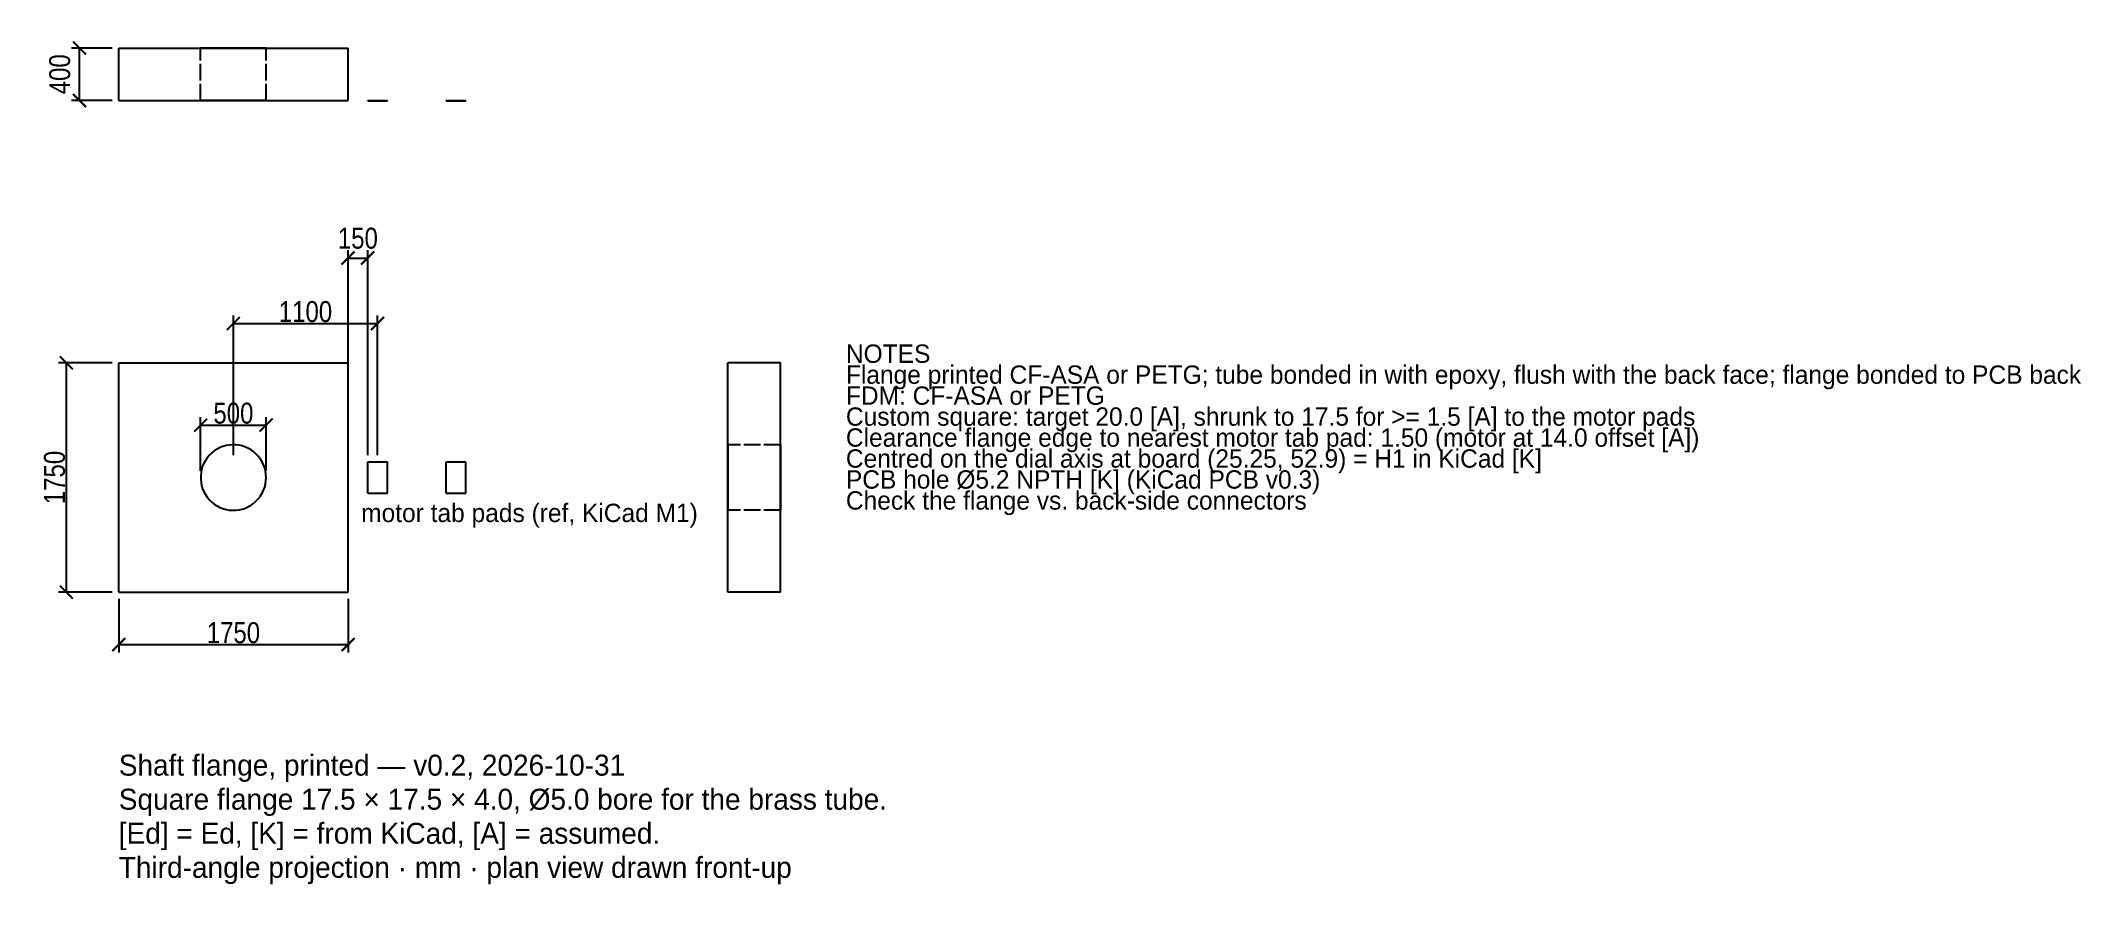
# Model space of a CAD drawing. Header units: millimetres. Extents: x -15 to 141, y -31 to 33.
import ezdxf

# ---------------------------------------------------------------- set-up
doc = ezdxf.new("R2010")
doc.units = ezdxf.units.MM
doc.linetypes.add('DASHED', pattern=[1.524, 1.27, -0.254])
for name, color, linetype in [('DIMS', 3, 'CONTINUOUS'), ('HIDDEN', 8, 'DASHED'), ('TEXT', 7, 'CONTINUOUS'), ('VISIBLE', 7, 'CONTINUOUS')]:
    doc.layers.add(name, color=color, linetype=linetype)
doc.styles.add('OpenSansCondensed-Light', font='OpenSansCondensed-Light.ttf')
doc.dimstyles.new('EZDXF', dxfattribs={"dimtxt": 0.25, "dimasz": 0.175, "dimexe": 0.375, "dimexo": 0.125, "dimgap": 0.1, "dimtad": 1, "dimlfac": 100, "dimzin": 12, "dimdsep": 46, "dimtxsty": 'OpenSansCondensed-Light', "dimblk": 'ARCHTICK', "dimcen": 2.5, "dimazin": 3, "dimtfac": 0.5, "dimtmove": 2, "dimatfit": 3})

# ---------------------------------------------------------------- blocks, each defined once
blk = doc.blocks.new('_ARCHTICK')
at = {"color": 0, "linetype": 'BYBLOCK', "const_width": 0.15}
blk.add_lwpolyline([(-0.5, -0.5), (0.5, 0.5)], dxfattribs=at)

msp = doc.modelspace()

# ---------------------------------------------------------------- linework, layer by layer
at = {"layer": 'HIDDEN'}
for points in [[(-8.75, 28.77), (-8.75, 32.77)], [(-8.75, 32.77), (8.75, 32.77)], [(2.5, 32.77), (2.42063, 32.77), (2.34127, 32.77), (2.2619, 32.77), (2.18254, 32.77), (2.10317, 32.77), (2.02381, 32.77), (1.94444, 32.77), (1.86508, 32.77), (1.78571, 32.77), (1.70635, 32.77), (1.62698, 32.77), (1.54762, 32.77), (1.46825, 32.77), (1.38889, 32.77), (1.30952, 32.77), (1.23016, 32.77), (1.15079, 32.77), (1.07143, 32.77), (0.99206, 32.77), (0.9127, 32.77), (0.83333, 32.77), (0.75397, 32.77), (0.6746, 32.77), (0.59524, 32.77), (0.51587, 32.77), (0.43651, 32.77), (0.35714, 32.77), (0.27778, 32.77), (0.19841, 32.77), (0.11905, 32.77), (0.03968, 32.77), (-0.03968, 32.77), (-0.11905, 32.77), (-0.19841, 32.77), (-0.27778, 32.77), (-0.35714, 32.77), (-0.43651, 32.77), (-0.51587, 32.77), (-0.59524, 32.77), (-0.6746, 32.77), (-0.75397, 32.77), (-0.83333, 32.77), (-0.9127, 32.77), (-0.99206, 32.77), (-1.07143, 32.77), (-1.15079, 32.77), (-1.23016, 32.77), (-1.30952, 32.77), (-1.38889, 32.77), (-1.46825, 32.77), (-1.54762, 32.77), (-1.62698, 32.77), (-1.70635, 32.77), (-1.78571, 32.77), (-1.86508, 32.77), (-1.94444, 32.77), (-2.02381, 32.77), (-2.10317, 32.77), (-2.18254, 32.77), (-2.2619, 32.77), (-2.34127, 32.77), (-2.42063, 32.77), (-2.5, 32.77)], [(-2.5, 32.77), (-2.42063, 32.77), (-2.34127, 32.77), (-2.2619, 32.77), (-2.18254, 32.77), (-2.10317, 32.77), (-2.02381, 32.77), (-1.94444, 32.77), (-1.86508, 32.77), (-1.78571, 32.77), (-1.70635, 32.77), (-1.62698, 32.77), (-1.54762, 32.77), (-1.46825, 32.77), (-1.38889, 32.77), (-1.30952, 32.77), (-1.23016, 32.77), (-1.15079, 32.77), (-1.07143, 32.77), (-0.99206, 32.77), (-0.9127, 32.77), (-0.83333, 32.77), (-0.75397, 32.77), (-0.6746, 32.77), (-0.59524, 32.77), (-0.51587, 32.77), (-0.43651, 32.77), (-0.35714, 32.77), (-0.27778, 32.77), (-0.19841, 32.77), (-0.11905, 32.77), (-0.03968, 32.77), (0.03968, 32.77), (0.11905, 32.77), (0.19841, 32.77), (0.27778, 32.77), (0.35714, 32.77), (0.43651, 32.77), (0.51587, 32.77), (0.59524, 32.77), (0.6746, 32.77), (0.75397, 32.77), (0.83333, 32.77), (0.9127, 32.77), (0.99206, 32.77), (1.07143, 32.77), (1.15079, 32.77), (1.23016, 32.77), (1.30952, 32.77), (1.38889, 32.77), (1.46825, 32.77), (1.54762, 32.77), (1.62698, 32.77), (1.70635, 32.77), (1.78571, 32.77), (1.86508, 32.77), (1.94444, 32.77), (2.02381, 32.77), (2.10317, 32.77), (2.18254, 32.77), (2.2619, 32.77), (2.34127, 32.77), (2.42063, 32.77), (2.5, 32.77)], [(-2.5, 28.77), (-2.5, 32.77)], [(2.5, 28.77), (2.5, 32.77)], [(8.75, 28.77), (8.75, 32.77)], [(-8.75, 28.77), (8.75, 28.77)], [(2.5, 28.77), (2.42063, 28.77), (2.34127, 28.77), (2.2619, 28.77), (2.18254, 28.77), (2.10317, 28.77), (2.02381, 28.77), (1.94444, 28.77), (1.86508, 28.77), (1.78571, 28.77), (1.70635, 28.77), (1.62698, 28.77), (1.54762, 28.77), (1.46825, 28.77), (1.38889, 28.77), (1.30952, 28.77), (1.23016, 28.77), (1.15079, 28.77), (1.07143, 28.77), (0.99206, 28.77), (0.9127, 28.77), (0.83333, 28.77), (0.75397, 28.77), (0.6746, 28.77), (0.59524, 28.77), (0.51587, 28.77), (0.43651, 28.77), (0.35714, 28.77), (0.27778, 28.77), (0.19841, 28.77), (0.11905, 28.77), (0.03968, 28.77), (-0.03968, 28.77), (-0.11905, 28.77), (-0.19841, 28.77), (-0.27778, 28.77), (-0.35714, 28.77), (-0.43651, 28.77), (-0.51587, 28.77), (-0.59524, 28.77), (-0.6746, 28.77), (-0.75397, 28.77), (-0.83333, 28.77), (-0.9127, 28.77), (-0.99206, 28.77), (-1.07143, 28.77), (-1.15079, 28.77), (-1.23016, 28.77), (-1.30952, 28.77), (-1.38889, 28.77), (-1.46825, 28.77), (-1.54762, 28.77), (-1.62698, 28.77), (-1.70635, 28.77), (-1.78571, 28.77), (-1.86508, 28.77), (-1.94444, 28.77), (-2.02381, 28.77), (-2.10317, 28.77), (-2.18254, 28.77), (-2.2619, 28.77), (-2.34127, 28.77), (-2.42063, 28.77), (-2.5, 28.77)], [(-2.5, 28.77), (-2.42063, 28.77), (-2.34127, 28.77), (-2.2619, 28.77), (-2.18254, 28.77), (-2.10317, 28.77), (-2.02381, 28.77), (-1.94444, 28.77), (-1.86508, 28.77), (-1.78571, 28.77), (-1.70635, 28.77), (-1.62698, 28.77), (-1.54762, 28.77), (-1.46825, 28.77), (-1.38889, 28.77), (-1.30952, 28.77), (-1.23016, 28.77), (-1.15079, 28.77), (-1.07143, 28.77), (-0.99206, 28.77), (-0.9127, 28.77), (-0.83333, 28.77), (-0.75397, 28.77), (-0.6746, 28.77), (-0.59524, 28.77), (-0.51587, 28.77), (-0.43651, 28.77), (-0.35714, 28.77), (-0.27778, 28.77), (-0.19841, 28.77), (-0.11905, 28.77), (-0.03968, 28.77), (0.03968, 28.77), (0.11905, 28.77), (0.19841, 28.77), (0.27778, 28.77), (0.35714, 28.77), (0.43651, 28.77), (0.51587, 28.77), (0.59524, 28.77), (0.6746, 28.77), (0.75397, 28.77), (0.83333, 28.77), (0.9127, 28.77), (0.99206, 28.77), (1.07143, 28.77), (1.15079, 28.77), (1.23016, 28.77), (1.30952, 28.77), (1.38889, 28.77), (1.46825, 28.77), (1.54762, 28.77), (1.62698, 28.77), (1.70635, 28.77), (1.78571, 28.77), (1.86508, 28.77), (1.94444, 28.77), (2.02381, 28.77), (2.10317, 28.77), (2.18254, 28.77), (2.2619, 28.77), (2.34127, 28.77), (2.42063, 28.77), (2.5, 28.77)], [(10.25, 28.75), (10.25, 28.77)], [(10.25, 28.77), (11.75, 28.77)], [(10.25, 28.75), (11.75, 28.75)], [(11.75, 28.75), (11.75, 28.77)], [(16.25, 28.75), (16.25, 28.77)], [(16.25, 28.77), (17.75, 28.77)], [(16.25, 28.75), (17.75, 28.75)], [(17.75, 28.75), (17.75, 28.77)], [(-8.75, -8.75), (-8.75, 8.75)], [(-8.75, 8.75), (8.75, 8.75)], [(8.75, -8.75), (8.75, 8.75)], [(37.75, -8.75), (37.75, 8.75)], [(41.75, 8.75), (37.75, 8.75)], [(41.75, -8.75), (41.75, 8.75)], [(2.5, 0), (2.48758, 0.24892), (2.45043, 0.49537), (2.38893, 0.73689), (2.30369, 0.97109), (2.19555, 1.19563), (2.0656, 1.4083), (1.91511, 1.60697), (1.74559, 1.78967), (1.55872, 1.95458), (1.35637, 2.10006), (1.14053, 2.22468), (0.91335, 2.32718), (0.6771, 2.40656), (0.43412, 2.46202), (0.18683, 2.49301), (-0.06233, 2.49922), (-0.31086, 2.4806), (-0.5563, 2.43732), (-0.79622, 2.36982), (-1.02822, 2.27876), (-1.25, 2.16506), (-1.45936, 2.02985), (-1.65421, 1.87445), (-1.83263, 1.70043), (-1.99283, 1.50951), (-2.13323, 1.30359), (-2.25242, 1.08471), (-2.34923, 0.85505), (-2.42269, 0.61689), (-2.47208, 0.37261), (-2.49689, 0.12461), (-2.49689, -0.12461), (-2.47208, -0.37261), (-2.42269, -0.61689), (-2.34923, -0.85505), (-2.25242, -1.08471), (-2.13323, -1.30359), (-1.99283, -1.50951), (-1.83263, -1.70043), (-1.65421, -1.87445), (-1.45936, -2.02985), (-1.25, -2.16506), (-1.02822, -2.27876), (-0.79622, -2.36982), (-0.5563, -2.43732), (-0.31086, -2.4806), (-0.06233, -2.49922), (0.18683, -2.49301), (0.43412, -2.46202), (0.6771, -2.40656), (0.91335, -2.32718), (1.14053, -2.22468), (1.35637, -2.10006), (1.55872, -1.95458), (1.74559, -1.78967), (1.91511, -1.60697), (2.0656, -1.4083), (2.19555, -1.19563), (2.30369, -0.97109), (2.38893, -0.73689), (2.45043, -0.49537), (2.48758, -0.24892), (2.5, 0)], [(37.75, 0), (37.75, 0.03968), (37.75, 0.07937), (37.75, 0.11905), (37.75, 0.15873), (37.75, 0.19841), (37.75, 0.2381), (37.75, 0.27778), (37.75, 0.31746), (37.75, 0.35714), (37.75, 0.39683), (37.75, 0.43651), (37.75, 0.47619), (37.75, 0.51587), (37.75, 0.55556), (37.75, 0.59524), (37.75, 0.63492), (37.75, 0.6746), (37.75, 0.71429), (37.75, 0.75397), (37.75, 0.79365), (37.75, 0.83333), (37.75, 0.87302), (37.75, 0.9127), (37.75, 0.95238), (37.75, 0.99206), (37.75, 1.03175), (37.75, 1.07143), (37.75, 1.11111), (37.75, 1.15079), (37.75, 1.19048), (37.75, 1.23016), (37.75, 1.26984), (37.75, 1.30952), (37.75, 1.34921), (37.75, 1.38889), (37.75, 1.42857), (37.75, 1.46825), (37.75, 1.50794), (37.75, 1.54762), (37.75, 1.5873), (37.75, 1.62698), (37.75, 1.66667), (37.75, 1.70635), (37.75, 1.74603), (37.75, 1.78571), (37.75, 1.8254), (37.75, 1.86508), (37.75, 1.90476), (37.75, 1.94444), (37.75, 1.98413), (37.75, 2.02381), (37.75, 2.06349), (37.75, 2.10317), (37.75, 2.14286), (37.75, 2.18254), (37.75, 2.22222), (37.75, 2.2619), (37.75, 2.30159), (37.75, 2.34127), (37.75, 2.38095), (37.75, 2.42063), (37.75, 2.46032), (37.75, 2.5)], [(37.75, 2.5), (37.75, 2.42063), (37.75, 2.34127), (37.75, 2.2619), (37.75, 2.18254), (37.75, 2.10317), (37.75, 2.02381), (37.75, 1.94444), (37.75, 1.86508), (37.75, 1.78571), (37.75, 1.70635), (37.75, 1.62698), (37.75, 1.54762), (37.75, 1.46825), (37.75, 1.38889), (37.75, 1.30952), (37.75, 1.23016), (37.75, 1.15079), (37.75, 1.07143), (37.75, 0.99206), (37.75, 0.9127), (37.75, 0.83333), (37.75, 0.75397), (37.75, 0.6746), (37.75, 0.59524), (37.75, 0.51587), (37.75, 0.43651), (37.75, 0.35714), (37.75, 0.27778), (37.75, 0.19841), (37.75, 0.11905), (37.75, 0.03968), (37.75, -0.03968), (37.75, -0.11905), (37.75, -0.19841), (37.75, -0.27778), (37.75, -0.35714), (37.75, -0.43651), (37.75, -0.51587), (37.75, -0.59524), (37.75, -0.6746), (37.75, -0.75397), (37.75, -0.83333), (37.75, -0.9127), (37.75, -0.99206), (37.75, -1.07143), (37.75, -1.15079), (37.75, -1.23016), (37.75, -1.30952), (37.75, -1.38889), (37.75, -1.46825), (37.75, -1.54762), (37.75, -1.62698), (37.75, -1.70635), (37.75, -1.78571), (37.75, -1.86508), (37.75, -1.94444), (37.75, -2.02381), (37.75, -2.10317), (37.75, -2.18254), (37.75, -2.2619), (37.75, -2.34127), (37.75, -2.42063), (37.75, -2.5)], [(41.75, 2.5), (37.75, 2.5)], [(41.75, 0), (41.75, 0.03968), (41.75, 0.07937), (41.75, 0.11905), (41.75, 0.15873), (41.75, 0.19841), (41.75, 0.2381), (41.75, 0.27778), (41.75, 0.31746), (41.75, 0.35714), (41.75, 0.39683), (41.75, 0.43651), (41.75, 0.47619), (41.75, 0.51587), (41.75, 0.55556), (41.75, 0.59524), (41.75, 0.63492), (41.75, 0.6746), (41.75, 0.71429), (41.75, 0.75397), (41.75, 0.79365), (41.75, 0.83333), (41.75, 0.87302), (41.75, 0.9127), (41.75, 0.95238), (41.75, 0.99206), (41.75, 1.03175), (41.75, 1.07143), (41.75, 1.11111), (41.75, 1.15079), (41.75, 1.19048), (41.75, 1.23016), (41.75, 1.26984), (41.75, 1.30952), (41.75, 1.34921), (41.75, 1.38889), (41.75, 1.42857), (41.75, 1.46825), (41.75, 1.50794), (41.75, 1.54762), (41.75, 1.5873), (41.75, 1.62698), (41.75, 1.66667), (41.75, 1.70635), (41.75, 1.74603), (41.75, 1.78571), (41.75, 1.8254), (41.75, 1.86508), (41.75, 1.90476), (41.75, 1.94444), (41.75, 1.98413), (41.75, 2.02381), (41.75, 2.06349), (41.75, 2.10317), (41.75, 2.14286), (41.75, 2.18254), (41.75, 2.22222), (41.75, 2.2619), (41.75, 2.30159), (41.75, 2.34127), (41.75, 2.38095), (41.75, 2.42063), (41.75, 2.46032), (41.75, 2.5)], [(41.75, 2.5), (41.75, 2.42063), (41.75, 2.34127), (41.75, 2.2619), (41.75, 2.18254), (41.75, 2.10317), (41.75, 2.02381), (41.75, 1.94444), (41.75, 1.86508), (41.75, 1.78571), (41.75, 1.70635), (41.75, 1.62698), (41.75, 1.54762), (41.75, 1.46825), (41.75, 1.38889), (41.75, 1.30952), (41.75, 1.23016), (41.75, 1.15079), (41.75, 1.07143), (41.75, 0.99206), (41.75, 0.9127), (41.75, 0.83333), (41.75, 0.75397), (41.75, 0.6746), (41.75, 0.59524), (41.75, 0.51587), (41.75, 0.43651), (41.75, 0.35714), (41.75, 0.27778), (41.75, 0.19841), (41.75, 0.11905), (41.75, 0.03968), (41.75, -0.03968), (41.75, -0.11905), (41.75, -0.19841), (41.75, -0.27778), (41.75, -0.35714), (41.75, -0.43651), (41.75, -0.51587), (41.75, -0.59524), (41.75, -0.6746), (41.75, -0.75397), (41.75, -0.83333), (41.75, -0.9127), (41.75, -0.99206), (41.75, -1.07143), (41.75, -1.15079), (41.75, -1.23016), (41.75, -1.30952), (41.75, -1.38889), (41.75, -1.46825), (41.75, -1.54762), (41.75, -1.62698), (41.75, -1.70635), (41.75, -1.78571), (41.75, -1.86508), (41.75, -1.94444), (41.75, -2.02381), (41.75, -2.10317), (41.75, -2.18254), (41.75, -2.2619), (41.75, -2.34127), (41.75, -2.42063), (41.75, -2.5)], [(10.25, -1.2), (10.25, 1.2)], [(10.25, 1.2), (11.75, 1.2)], [(11.75, -1.2), (11.75, 1.2)], [(16.25, -1.2), (16.25, 1.2)], [(16.25, 1.2), (17.75, 1.2)], [(17.75, -1.2), (17.75, 1.2)], [(41.75, -1.2), (41.75, 1.2)], [(41.75, -1.2), (41.75, 1.2)], [(41.77, 1.2), (41.75, 1.2)], [(41.75, -1.2), (41.75, 1.2)], [(41.77, 1.2), (41.75, 1.2)], [(41.75, -1.2), (41.75, 1.2)], [(41.77, 1.2), (41.75, 1.2)], [(41.77, -1.2), (41.77, 1.2)], [(41.77, -1.2), (41.77, 1.2)], [(41.77, -1.2), (41.77, 1.2)], [(10.25, -1.2), (11.75, -1.2)], [(16.25, -1.2), (17.75, -1.2)], [(37.75, -2.5), (37.75, -2.46032), (37.75, -2.42063), (37.75, -2.38095), (37.75, -2.34127), (37.75, -2.30159), (37.75, -2.2619), (37.75, -2.22222), (37.75, -2.18254), (37.75, -2.14286), (37.75, -2.10317), (37.75, -2.06349), (37.75, -2.02381), (37.75, -1.98413), (37.75, -1.94444), (37.75, -1.90476), (37.75, -1.86508), (37.75, -1.8254), (37.75, -1.78571), (37.75, -1.74603), (37.75, -1.70635), (37.75, -1.66667), (37.75, -1.62698), (37.75, -1.5873), (37.75, -1.54762), (37.75, -1.50794), (37.75, -1.46825), (37.75, -1.42857), (37.75, -1.38889), (37.75, -1.34921), (37.75, -1.30952), (37.75, -1.26984), (37.75, -1.23016), (37.75, -1.19048), (37.75, -1.15079), (37.75, -1.11111), (37.75, -1.07143), (37.75, -1.03175), (37.75, -0.99206), (37.75, -0.95238), (37.75, -0.9127), (37.75, -0.87302), (37.75, -0.83333), (37.75, -0.79365), (37.75, -0.75397), (37.75, -0.71429), (37.75, -0.6746), (37.75, -0.63492), (37.75, -0.59524), (37.75, -0.55556), (37.75, -0.51587), (37.75, -0.47619), (37.75, -0.43651), (37.75, -0.39683), (37.75, -0.35714), (37.75, -0.31746), (37.75, -0.27778), (37.75, -0.2381), (37.75, -0.19841), (37.75, -0.15873), (37.75, -0.11905), (37.75, -0.07937), (37.75, -0.03968), (37.75, 0)], [(41.75, -2.5), (41.75, -2.46032), (41.75, -2.42063), (41.75, -2.38095), (41.75, -2.34127), (41.75, -2.30159), (41.75, -2.2619), (41.75, -2.22222), (41.75, -2.18254), (41.75, -2.14286), (41.75, -2.10317), (41.75, -2.06349), (41.75, -2.02381), (41.75, -1.98413), (41.75, -1.94444), (41.75, -1.90476), (41.75, -1.86508), (41.75, -1.8254), (41.75, -1.78571), (41.75, -1.74603), (41.75, -1.70635), (41.75, -1.66667), (41.75, -1.62698), (41.75, -1.5873), (41.75, -1.54762), (41.75, -1.50794), (41.75, -1.46825), (41.75, -1.42857), (41.75, -1.38889), (41.75, -1.34921), (41.75, -1.30952), (41.75, -1.26984), (41.75, -1.23016), (41.75, -1.19048), (41.75, -1.15079), (41.75, -1.11111), (41.75, -1.07143), (41.75, -1.03175), (41.75, -0.99206), (41.75, -0.95238), (41.75, -0.9127), (41.75, -0.87302), (41.75, -0.83333), (41.75, -0.79365), (41.75, -0.75397), (41.75, -0.71429), (41.75, -0.6746), (41.75, -0.63492), (41.75, -0.59524), (41.75, -0.55556), (41.75, -0.51587), (41.75, -0.47619), (41.75, -0.43651), (41.75, -0.39683), (41.75, -0.35714), (41.75, -0.31746), (41.75, -0.27778), (41.75, -0.2381), (41.75, -0.19841), (41.75, -0.15873), (41.75, -0.11905), (41.75, -0.07937), (41.75, -0.03968), (41.75, 0)], [(41.77, -1.2), (41.75, -1.2)], [(41.77, -1.2), (41.75, -1.2)], [(41.77, -1.2), (41.75, -1.2)], [(41.75, -2.5), (37.75, -2.5)], [(-8.75, -8.75), (8.75, -8.75)], [(41.75, -8.75), (37.75, -8.75)]]:
    msp.add_lwpolyline(points, dxfattribs=at)
at = {"layer": 'VISIBLE'}
for points in [[(-8.75, 28.77), (-8.75, 32.77)], [(-8.75, 32.77), (8.75, 32.77)], [(8.75, 28.77), (8.75, 32.77)], [(-8.75, 28.77), (8.75, 28.77)], [(10.25, 28.75), (10.25, 28.77)], [(10.25, 28.77), (11.75, 28.77)], [(10.25, 28.75), (11.75, 28.75)], [(11.75, 28.75), (11.75, 28.77)], [(16.25, 28.75), (16.25, 28.77)], [(16.25, 28.77), (17.75, 28.77)], [(16.25, 28.75), (17.75, 28.75)], [(17.75, 28.75), (17.75, 28.77)], [(-8.75, -8.75), (-8.75, 8.75)], [(-8.75, 8.75), (8.75, 8.75)], [(8.75, -8.75), (8.75, 8.75)], [(37.75, -8.75), (37.75, 8.75)], [(41.75, 8.75), (37.75, 8.75)], [(41.75, 1.2), (41.75, 8.75)], [(2.5, 0), (2.48758, 0.24892), (2.45043, 0.49537), (2.38893, 0.73689), (2.30369, 0.97109), (2.19555, 1.19563), (2.0656, 1.4083), (1.91511, 1.60697), (1.74559, 1.78967), (1.55872, 1.95458), (1.35637, 2.10006), (1.14053, 2.22468), (0.91335, 2.32718), (0.6771, 2.40656), (0.43412, 2.46202), (0.18683, 2.49301), (-0.06233, 2.49922), (-0.31086, 2.4806), (-0.5563, 2.43732), (-0.79622, 2.36982), (-1.02822, 2.27876), (-1.25, 2.16506), (-1.45936, 2.02985), (-1.65421, 1.87445), (-1.83263, 1.70043), (-1.99283, 1.50951), (-2.13323, 1.30359), (-2.25242, 1.08471), (-2.34923, 0.85505), (-2.42269, 0.61689), (-2.47208, 0.37261), (-2.49689, 0.12461), (-2.49689, -0.12461), (-2.47208, -0.37261), (-2.42269, -0.61689), (-2.34923, -0.85505), (-2.25242, -1.08471), (-2.13323, -1.30359), (-1.99283, -1.50951), (-1.83263, -1.70043), (-1.65421, -1.87445), (-1.45936, -2.02985), (-1.25, -2.16506), (-1.02822, -2.27876), (-0.79622, -2.36982), (-0.5563, -2.43732), (-0.31086, -2.4806), (-0.06233, -2.49922), (0.18683, -2.49301), (0.43412, -2.46202), (0.6771, -2.40656), (0.91335, -2.32718), (1.14053, -2.22468), (1.35637, -2.10006), (1.55872, -1.95458), (1.74559, -1.78967), (1.91511, -1.60697), (2.0656, -1.4083), (2.19555, -1.19563), (2.30369, -0.97109), (2.38893, -0.73689), (2.45043, -0.49537), (2.48758, -0.24892), (2.5, 0)], [(10.25, -1.2), (10.25, 1.2)], [(10.25, 1.2), (11.75, 1.2)], [(11.75, -1.2), (11.75, 1.2)], [(16.25, -1.2), (16.25, 1.2)], [(16.25, 1.2), (17.75, 1.2)], [(17.75, -1.2), (17.75, 1.2)], [(41.75, -1.2), (41.75, 1.2)], [(41.77, 1.2), (41.75, 1.2)], [(41.77, -1.2), (41.77, 1.2)], [(10.25, -1.2), (11.75, -1.2)], [(16.25, -1.2), (17.75, -1.2)], [(41.75, -8.75), (41.75, -1.2)], [(41.77, -1.2), (41.75, -1.2)], [(-8.75, -8.75), (8.75, -8.75)], [(41.75, -8.75), (37.75, -8.75)]]:
    msp.add_lwpolyline(points, dxfattribs=at)

# ---------------------------------------------------------------- texts
at = {"layer": 'TEXT'}
for s, height, p in [('NOTES', 1.4, (46.75, 8.75)), ('Flange printed CF-ASA or PETG; tube bonded in with epoxy, flush with the back face; flange bonded to PCB back', 1.4, (46.75, 7.15)), ('FDM: CF-ASA or PETG', 1.4, (46.75, 5.55)), ('Custom square: target 20.0 [A], shrunk to 17.5 for >= 1.5 [A] to the motor pads', 1.4, (46.75, 3.95)), ('Clearance flange edge to nearest motor tab pad: 1.50 (motor at 14.0 offset [A])', 1.4, (46.75, 2.35)), ('Centred on the dial axis at board (25.25, 52.9) = H1 in KiCad [K]', 1.4, (46.75, 0.75)), ('PCB hole Ø5.2 NPTH [K] (KiCad PCB v0.3)', 1.4, (46.75, -0.85)), ('Check the flange vs. back-side connectors', 1.4, (46.75, -2.45)), ('motor tab pads (ref, KiCad M1)', 1.4, (9.75, -3.4)), ('Shaft flange, printed — v0.2, 2026-10-31', 1.6, (-8.75, -22.75)), ('Square flange 17.5 × 17.5 × 4.0, Ø5.0 bore for the brass tube.', 1.6, (-8.75, -25.35)), ('[Ed] = Ed, [K] = from KiCad, [A] = assumed.', 1.6, (-8.75, -27.95)), ('Third-angle projection · mm · plan view drawn front-up', 1.6, (-8.75, -30.55))]:
    msp.add_text(s, height=height, dxfattribs=at).set_placement(p)

# ---------------------------------------------------------------- dimensions: what is measured, and where the dimension line sits
at = {"layer": 'DIMS'}
for base, p1, p2 in [((-11.75, 28.77), (-8.75, 28.77), (-8.75, 32.77)), ((-12.75, -8.75), (-8.75, -8.75), (-8.75, 8.75))]:
    msp.add_linear_dim(base=base, p1=p1, p2=p2, angle=90, dimstyle='EZDXF', override={"dimtxt": 1.6, "dimasz": 1, "dimexe": 0.6, "dimexo": 0.5, "dimdec": 2}, dxfattribs=at).render()
for base, p1, p2 in [((8.75, 16.75), (8.75, 1.2), (10.25, 1.2)), ((0, 11.75), (0, 1.2), (11, 1.2)), ((-2.5, 4), (-2.5, 0), (2.5, 0)), ((-8.75, -12.75), (-8.75, -8.75), (8.75, -8.75))]:
    msp.add_linear_dim(base=base, p1=p1, p2=p2, dimstyle='EZDXF', override={"dimtxt": 1.6, "dimasz": 1, "dimexe": 0.6, "dimexo": 0.5, "dimdec": 2}, dxfattribs=at).render()

doc.saveas('drawing.dxf')
